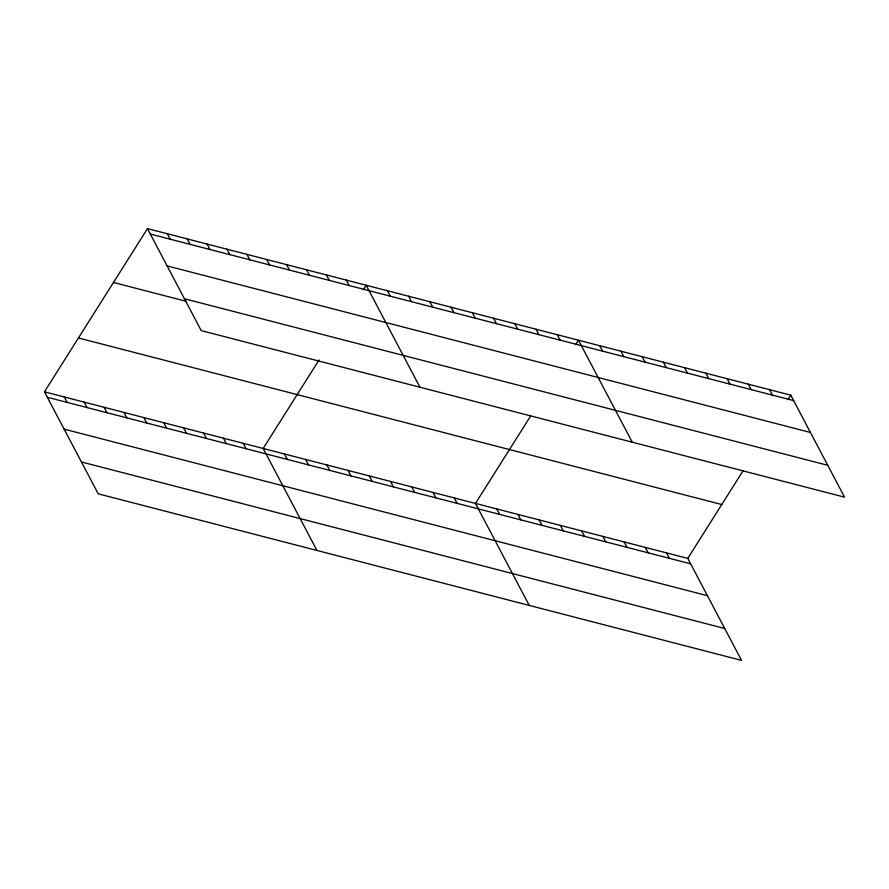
<?xml version="1.0" encoding="UTF-8"?>
<svg xmlns="http://www.w3.org/2000/svg" width="889" height="889" viewBox="0 0 889 889"><rect width="100%" height="100%" fill="white"/><g stroke="black" fill="none" stroke-linecap="round" stroke-linejoin="round"><path stroke-width="1.33" d="M44.45 391.838L687.775 558.392L741.537 660.383L98.223 493.828L44.45 391.838L147.463 228.617L790.777 395.172L844.55 497.162L201.225 330.608L147.463 228.617M319.062 359.923L263.177 448.467L316.951 550.458M363.357 289.736L366.19 285.247L419.964 387.237M530.622 416.041L475.471 503.43L529.244 605.42M575.65 344.699L578.483 340.209L632.257 442.2M687.775 558.392L742.926 471.003M787.943 399.661L790.777 395.172M150.319 234.051L793.644 400.606M167.121 265.911L810.446 432.465M184.434 298.748L827.748 465.303M113.47 282.48L186.379 301.36M78.443 337.976L721.768 504.53M47.317 397.272L690.631 563.826M64.108 429.131L707.433 595.686M81.421 461.958L724.746 628.512M769.552 389.682L772.408 395.105M748.316 384.181L751.183 389.615M727.091 378.692L729.958 384.115M705.866 373.191L708.722 378.625M684.63 367.69L687.497 373.124M663.405 362.201L666.261 367.624M642.169 356.7L645.036 362.134M620.944 351.211L623.8 356.633M599.708 345.71L602.575 351.144M557.259 334.72L560.114 340.143M666.539 552.891L669.406 558.325M536.023 329.219L538.89 334.653M645.314 547.402L648.17 552.825M514.798 323.718L517.654 329.152M624.078 541.901L626.945 547.335M493.562 318.229L496.429 323.652M602.853 536.411L605.709 541.834M472.337 312.728L475.204 318.162M581.617 530.911L584.484 536.345M451.101 307.238L453.968 312.661M560.392 525.41L563.259 530.844M429.876 301.738L432.743 307.172M539.167 519.921L542.023 525.343M408.651 296.237L411.507 301.671M517.931 514.42L520.798 519.854M387.415 290.747L390.282 296.17M496.707 508.93L499.562 514.353M346.299 280.102L349.166 285.536M454.246 497.929L457.113 503.363M326.419 274.957L329.286 280.379M433.01 492.439L435.877 497.862M306.538 269.8L309.394 275.234M411.785 486.939L414.652 492.373M286.647 264.655L289.514 270.089M390.56 481.449L393.416 486.872M266.767 259.51L269.634 264.944M369.324 475.948L372.191 481.382M246.886 254.365L249.742 259.788M348.099 470.448L350.955 475.882M226.995 249.209L229.862 254.643M326.863 464.958L329.73 470.381M207.115 244.064L209.971 249.498M305.638 459.457L308.505 464.891M187.223 238.919L190.09 244.353M284.413 453.968L287.269 459.391M167.343 233.774L170.21 239.197M243.297 443.322L246.153 448.745M223.406 438.166L226.273 443.6M203.525 433.021L206.392 438.455M183.645 427.876L186.501 433.31M163.754 422.731L166.621 428.154M143.874 417.574L146.729 423.008M123.993 412.429L126.849 417.863M104.102 407.284L106.969 412.718M84.222 402.139L87.078 407.562M64.33 396.983L67.197 402.417"/></g></svg>
